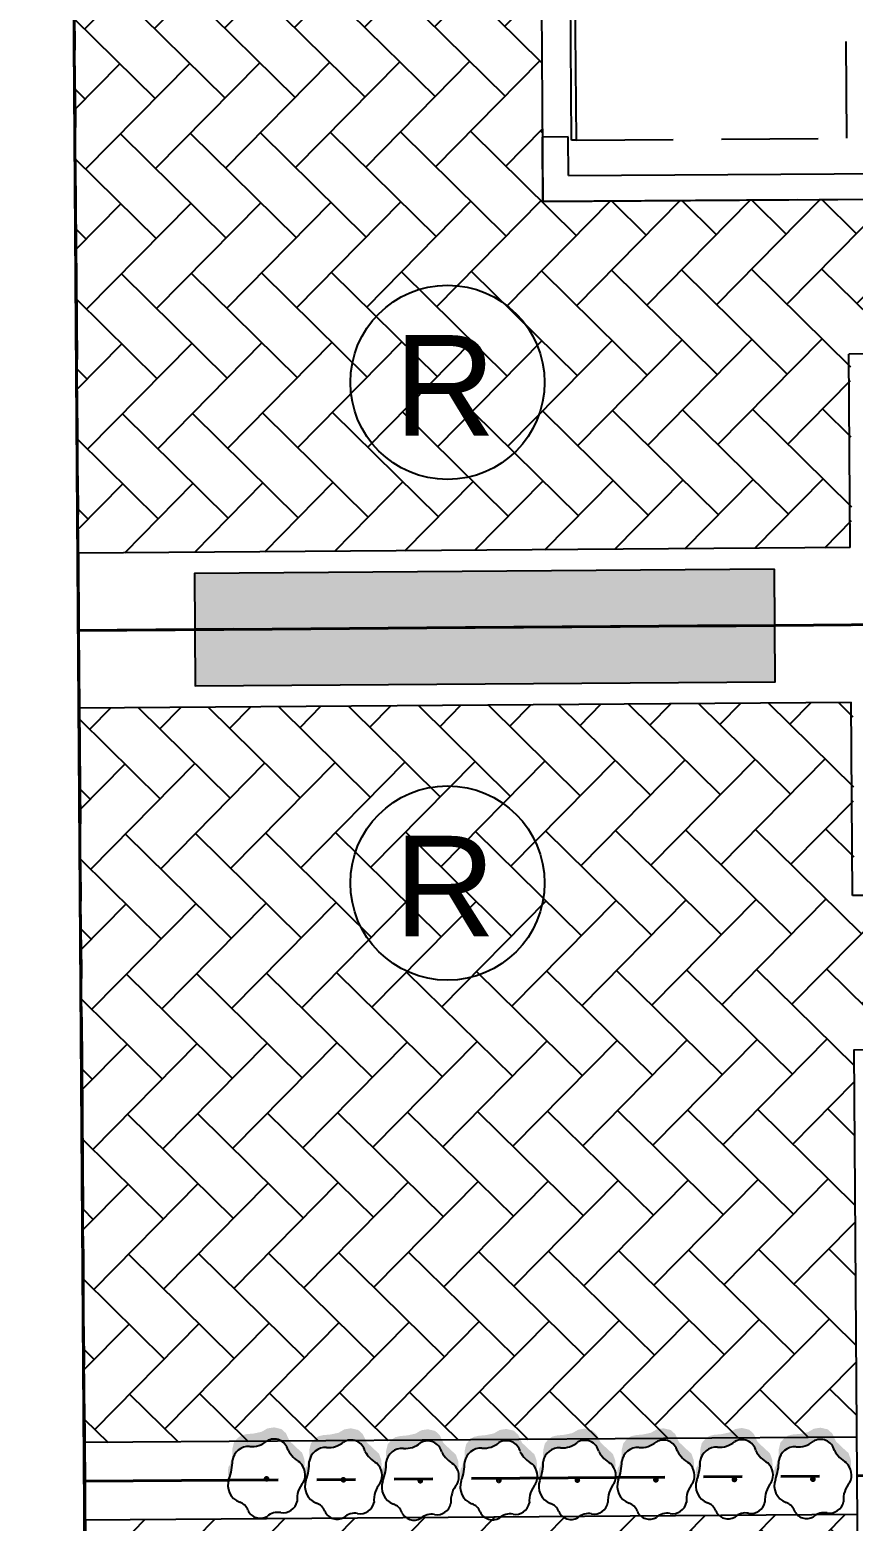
# Model space of a CAD drawing. Header units: feet. Extents: x 919634 to 928945, y 707022 to 708026.
# Drawn here: x 920989.51 to 921010.8, y 707163.43 to 707201.99 of the extents above; entities that cross this region are included whole.
import ezdxf
from ezdxf.enums import TextEntityAlignment as Align

# ---------------------------------------------------------------- set-up
doc = ezdxf.new("R2010")
doc.units = ezdxf.units.FT
doc.header["$LTSCALE"] = 20
doc.header["$MEASUREMENT"] = 0
doc.linetypes.add('Site Plan$0$HIDDEN2', pattern=[0.1875, 0.125, -0.0625])
doc.linetypes.add('Site Plan$0$PHANTOM2', pattern=[1.25, 0.625, -0.125, 0.125, -0.125, 0.125, -0.125])
for name, color, linetype in [('-u-site-xref', 7, 'Continuous'), ('Site Plan$0$-u-site-bldg_interior', 252, 'Continuous'), ('Site Plan$0$SP-BLDG-ROOF ABOVE', 4, 'Site Plan$0$HIDDEN2'), ('Site Plan$0$SP-LOT PAVERS', 254, 'Continuous'), ('Site Plan$0$SP-PARKING DESIGNATION', 254, 'Continuous'), ('x-RL TH6-LP Block$0$LK-SHRB-035M', 253, 'Continuous'), ('x-RL TH6-LP Block$0$LK-SHRB-TRNK', 253, 'Continuous'), ('x-RL TH6-LP Block$0$LP-PATT-SHAR', 253, 'Continuous'), ('x-RL TH6-LP Block$0$LP-SHAR-BRDR-CONT', 253, 'Continuous'), ('x-RL TH6-LP Block$0$LP-SHRB', 253, 'Continuous')]:
    doc.layers.add(name, color=color, linetype=linetype)
for name, color, linetype, lineweight in [('Site Plan$0$SP-CURB', 3, 'Continuous', 25), ('Site Plan$0$SP-LOT LINES', 252, 'Site Plan$0$PHANTOM2', 40), ('Site Plan$0$SP-SIDEWALK', 2, 'Continuous', 25), ('SP-BUILDING-FOOTPRINT', 1, 'Continuous', 25)]:
    doc.layers.add(name, color=color, linetype=linetype, lineweight=lineweight)
doc.layers.add('x-RL TH6-LP Block$0$LK-SHRB-SHAD', color=253, linetype='Continuous', plot=False)
doc.layers.get('-u-site-xref').off()
doc.styles.add('Site Plan$0$ARIAL', font='arial.ttf')

# ---------------------------------------------------------------- blocks, each defined once
blk = doc.blocks.new('Site Plan')
at = {"layer": 'Site Plan$0$SP-LOT PAVERS'}
h = blk.add_hatch(dxfattribs=at)
h.set_pattern_fill('AR-HBONE', color=256, scale=0.32, angle=-89.58178215)
h.paths.add_polyline_path([(921023.021, 707197.692), (921002.771, 707197.547), (921002.7, 707207.546), (920990.625, 707207.46), (920990.76, 707188.461), (921010.76, 707188.604), (921010.724, 707193.604), (921017.398, 707193.651), (921017.446, 707186.985), (921023.097, 707187.025)])
h = blk.add_hatch(dxfattribs=at)
h.set_pattern_fill('AR-HBONE', color=256, scale=0.32, angle=-89.58178215)
h.paths.add_polyline_path([(921010.788, 707184.608), (920990.789, 707184.461), (920990.925, 707165.461), (921010.885, 707165.604), (921010.813, 707175.604), (921031.063, 707175.748), (921030.987, 707186.415), (921026.653, 707186.384), (921026.701, 707179.717), (921010.824, 707179.604)])
h = blk.add_hatch(dxfattribs=at)
h.set_pattern_fill('AR-HBONE', color=256, scale=0.32, angle=-89.58178215)
h.paths.add_polyline_path([(921011.074, 707144.605), (920991.075, 707144.462), (920990.939, 707163.461), (921010.899, 707163.604), (921010.971, 707153.604), (921031.22, 707153.749), (921031.296, 707143.082), (921026.963, 707143.051), (921026.916, 707149.718), (921011.039, 707149.604)])
at = {"layer": 'Site Plan$0$-u-site-bldg_interior'}
for p, q in [((921003.518, 707199.136, 0), (921003.459, 707207.302, 0)), ((921003.643, 707199.136, 0), (921003.584, 707207.303, 0)), ((921003.434, 707199.218, 0), (921002.767, 707199.213, 0)), ((921002.779, 707197.547, 0), (921002.767, 707199.213, 0)), ((921003.441, 707198.218, 0), (921003.434, 707199.218, 0)), ((921003.643, 707199.136, 0), (921003.518, 707199.136, 0)), ((921003.441, 707198.218, 0), (921019.41, 707198.332, 0)), ((921002.779, 707197.547, 0), (921019.414, 707197.666, 0))]:
    blk.add_line(p, q, dxfattribs=at)
at = {"layer": 'Site Plan$0$SP-BLDG-ROOF ABOVE'}
for p, q in [((921010.635, 707199.186, 0), (921010.577, 707207.353, 0)), ((921003.643, 707199.136, 0), (921010.635, 707199.186, 0))]:
    blk.add_line(p, q, dxfattribs=at)
at = {"layer": 'Site Plan$0$SP-CURB'}
blk.add_line((920991.445, 707090.176), (920988.258, 707538.193), dxfattribs=at)
at = {"layer": 'Site Plan$0$SP-LOT LINES', "ltscale": 0.4, "elevation": 0}
for points in [[(921084.772, 707187.132), (921084.615, 707209.132), (920990.617, 707208.46), (920990.775, 707186.461)], [(921084.929, 707165.133), (921084.772, 707187.132), (920990.775, 707186.461), (920990.932, 707164.461)], [(921084.929, 707165.133), (921085.087, 707143.134), (920991.089, 707142.462), (920990.932, 707164.461)]]:
    blk.add_lwpolyline(points, close=True, dxfattribs=at)
at = {"layer": 'Site Plan$0$SP-PARKING DESIGNATION'}
for centre in [(921000.311, 707192.874), (921000.311, 707179.929)]:
    blk.add_circle(centre, 2.511, dxfattribs=at)
at = {"layer": 'Site Plan$0$SP-SIDEWALK'}
for p, q in [((920990.625, 707207.46, 0), (920990.76, 707188.461, 0)), ((921009.362, 707197.594, 0), (921002.779, 707197.547, 0)), ((921017.398, 707193.651, 0), (921010.685, 707193.603, 0)), ((921010.721, 707188.603, 0), (921010.685, 707193.603, 0)), ((921010.721, 707188.603, 0), (920990.76, 707188.461, 0)), ((920990.789, 707184.46, 0), (921010.749, 707184.607, 0)), ((921010.785, 707179.604, 0), (921010.749, 707184.607, 0)), ((920990.789, 707184.46, 0), (920990.925, 707165.461, 0)), ((921026.701, 707179.717, 0), (921010.785, 707179.604, 0)), ((921010.885, 707165.604, 0), (920990.925, 707165.461, 0)), ((921010.899, 707163.604, 0), (920990.939, 707163.461, 0)), ((920991.075, 707144.462, 0), (920990.939, 707163.461, 0))]:
    blk.add_line(p, q, dxfattribs=at)
at = {"layer": 'Site Plan$0$SP-PARKING DESIGNATION', "style": 'Site Plan$0$ARIAL'}
for p in [(921000.243, 707191.495, 0), (921000.243, 707178.55, 0)]:
    blk.add_text('R', height=2.6, dxfattribs=at).set_placement(p, align=Align.CENTER)
blk = doc.blocks.new('x-RL TH6-LP Block$0$SHRUB-LRG-003')
at = {"layer": 'x-RL TH6-LP Block$0$LK-SHRB-SHAD'}
blk.add_hatch(color=256, dxfattribs=at).paths.add_polyline_path([(0.582, 0.329), (0.547, 0.38), (0.489, 0.43), (0.401, 0.452), (0.321, 0.454), (0.286, 0.459), (0.256, 0.469), (0.249, 0.472), (0.189, 0.487), (0.159, 0.507), (0.119, 0.512), (0.102, 0.514), (0.072, 0.514), (0.007, 0.502), (0.083, 0.473, 0.064865), (0.248, 0.453, -0.006063), (0.253, 0.452), (0.256, 0.452), (0.259, 0.451, -0.129877), (0.359, 0.401), (0.368, 0.395), (0.413, 0.343), (0.418, 0.317, -0.111102), (0.432, 0.222, 0.003609), (0.432, 0.217), (0.442, 0.112, 0.012019), (0.446, 0.097), (0.483, 0.029), (0.497, 0.001, 0.007064), (0.503, -0.006, -0.048801), (0.518, -0.04), (0.525, -0.053), (0.525, -0.065, -0.097938), (0.525, -0.14), (0.525, -0.158), (0.516, -0.172, -0.107658), (0.471, -0.24), (0.458, -0.26), (0.371, -0.292), (0.269, -0.367), (0.214, -0.451), (0.144, -0.501), (0.186, -0.511), (0.259, -0.506), (0.345, -0.476), (0.411, -0.404), (0.5, -0.312), (0.607, -0.262), (0.662, -0.202), (0.685, -0.106), (0.672, -0.018), (0.627, 0.061), (0.605, 0.166), (0.597, 0.263)])
at = {"layer": 'x-RL TH6-LP Block$0$LK-SHRB-035M'}
for centre, radius, start, end in [((-0.084, 0.274), 0.241, 69.6603, 159.1137), ((0.242, 1.096), 0.643, 247.9485, 270.591), ((0.214, 0.237), 0.219, 356.1089, 80.9259), ((-0.344, 0.086), 0.18, 113.509, 209.6004), ((-0.487, 0.427), 0.191, 291.9961, 339.2866), ((0.747, 0.194), 0.316, 175.0254, 219.3558), ((-0.658, -0.144), 0.211, 348.5774, 41.8886), ((-0.265, -0.22), 0.189, 169.6437, 258.5101), ((0.337, -0.102), 0.192, 283.2701, 30.1865), ((0.586, -0.664), 0.429, 119.013, 149.3179), ((-0.277, -0.749), 0.345, 48.5313, 94.3414), ((0.054, -0.29), 0.225, 242.861, 316.3019)]:
    blk.add_arc(centre, radius, start, end, dxfattribs=at)
at = {"layer": 'x-RL TH6-LP Block$0$LK-SHRB-TRNK', "const_width": 0.0375}
blk.add_lwpolyline([(-0.019, 0, 1), (0.019, 0, 1)], format="xyb", close=True, dxfattribs=at)
blk = doc.blocks.new('x-RL TH6-LP Block', base_point=(1241.699, -21.829))
at = {"layer": 'x-RL TH6-LP Block$0$LP-PATT-SHAR'}
h = blk.add_hatch(dxfattribs=at)
h.set_pattern_fill('LAFX-C305-WIGGLENET', color=256, scale=0.45, pattern_type=2)
h.set_pattern_definition([(0.15127, (1333.077, 54.685917), (-4.544674689, 0.002246569), [0.045423, -1449.713102]), (0.16528, (1333.077, 53.785917), (-4.544674691, 0.002242502), [0.045306, -1345.18624]), (0.16643, (1333.077, 55.585917), (-4.544674685, 0.002255156), [0.044993, -1336.097256]), (0.4002, (1333.077, 56.485737), (-4.54467473, 0.00216747), [0.0451, -608.95834]), (1.2611, (1333.077, 57.42988), (-4.54467515, 0.000938), [0.04533, -204.51554]), (2.67865, (1329.70155, 53.8176), (-99.98159194, -4.57199724), [0.22624, -195.40602]), (2.67865, (1329.70123, 55.6176), (-99.9815919, -4.5719972), [0.22624, -195.40602]), (2.7831, (1329.92763, 54.64191), (-95.4389221, -4.52867516), [0.22634, -186.32687]), (2.7831, (1329.92731, 56.44191), (-95.4389221, -4.5286752), [0.22634, -186.32687]), (2.7831, (1329.92754, 52.84239), (-95.43892206, -4.52867516), [0.22634, -186.32687]), (2.82173, (1332.401505, 52.919465), (-186.33066624, -9.1094306), [0.22639, -277.3338]), (2.82173, (1332.401595, 54.71899), (-186.33066624, -9.1094306), [0.22639, -277.3338]), (2.8217, (1332.40128, 56.51899), (-186.33066624, -9.1094306), [0.22639, -277.3338]), (2.8386, (1331.5011, 55.6193), (-4.544675, 0.0018657), [0.2264, -90.78062]), (2.8386, (1331.50141, 53.8193), (-4.544675, 0.0018657), [0.2264, -90.78062]), (2.8406, (1330.82754, 53.74092), (-4.544675, 0.0017098), [0.2264, -90.78064]), (2.8406, (1330.82722, 55.54092), (-4.544675, 0.0017098), [0.2264, -90.78064]), (2.842, (1328.8016, 54.71967), (-4.544675, 0.001598), [0.22637, -90.78066]), (2.842, (1328.80128, 56.51967), (-4.544675, 0.001598), [0.22637, -90.78066]), (2.842, (1328.8015, 52.92013), (-4.544675, 0.001598), [0.22637, -90.78066]), (2.8426, (1331.72754, 52.84123), (-4.544675, 0.0015514), [0.2264, -90.78062]), (2.8426, (1331.72767, 54.64078), (-4.544675, 0.0015514), [0.2264, -90.78062]), (2.8426, (1331.72731, 56.44078), (-4.544675, 0.0015514), [0.2264, -90.78062]), (2.8449, (1329.02758, 53.74105), (-4.544675, 0.00137), [0.22637, -90.78066]), (2.8449, (1329.02726, 55.54105), (-4.544675, 0.00137), [0.22637, -90.78066]), (2.8476, (1330.6015, 54.71953), (-4.544675, 0.0011526), [0.2264, -90.78063]), (2.8476, (1330.6012, 56.51953), (-4.544675, 0.0011526), [0.2264, -90.78063]), (2.8476, (1330.60141, 52.91998), (-4.544675, 0.0011526), [0.2264, -90.78063]), (2.848, (1332.62758, 53.74056), (-4.544675, 0.0011286), [0.22642, -90.78061]), (2.848, (1332.62727, 55.54056), (-4.544675, 0.0011286), [0.22642, -90.78061]), (8.04943, (1329.47754, 53.78592), (-322.65377473, -45.57165474), [0.22624, -357.76551]), (8.04943, (1329.477225, 55.58592), (-322.65377473, -45.57165474), [0.22624, -357.76551]), (8.3627, (1330.15371, 54.65293), (-31.8129195, -4.542934), [0.22634, -155.95423]), (8.3627, (1330.15362, 52.85338), (-31.8129195, -4.542934), [0.22634, -155.95423]), (8.3627, (1330.1534, 56.45293), (-31.8129195, -4.542934), [0.22634, -155.95423]), (8.47866, (1332.17758, 52.88609), (-122.7036183, -18.1947684), [0.22639, -215.72898]), (8.47866, (1332.17767, 54.6856), (-122.7036183, -18.1947684), [0.22639, -215.72898]), (8.4787, (1332.17736, 56.4856), (-122.7036183, -18.1947684), [0.22639, -215.72898]), (8.5294, (1331.27754, 53.78574), (-31.812779, -4.5439182), [0.2264, -91.68379]), (8.5294, (1331.27722, 55.58574), (-31.812779, -4.5439182), [0.2264, -91.68379]), (8.5353, (1331.05362, 53.75212), (-31.812311, -4.5471928), [0.2264, -91.6838]), (8.5353, (1331.0533, 55.55212), (-31.812311, -4.5471928), [0.2264, -91.6838]), (8.5395, (1328.57764, 52.8865), (-31.811976, -4.5495368), [0.22635, -91.68383]), (8.5395, (1328.57774, 54.68623), (-31.811976, -4.5495368), [0.22635, -91.68383]), (8.5395, (1328.57742, 56.48623), (-31.811976, -4.5495368), [0.22635, -91.68383]), (8.5413, (1331.9538, 54.65199), (-31.8118354, -4.5505196), [0.2264, -91.68379]), (8.5413, (1331.9537, 52.85246), (-31.8118354, -4.5505196), [0.2264, -91.68379]), (8.5413, (1331.95348, 56.45199), (-31.8118354, -4.5505196), [0.2264, -91.68379]), (8.5481, (1329.25366, 53.7523), (-31.81129, -4.5543307), [0.22637, -91.68382]), (8.5481, (1329.25335, 55.5523), (-31.81129, -4.5543307), [0.22637, -91.68382]), (8.5564, (1330.37731, 56.48583), (-31.8106363, -4.558894), [0.2264, -91.6838]), (8.5564, (1330.37754, 52.8863), (-31.8106363, -4.558894), [0.2264, -91.6838]), (8.5564, (1330.37763, 54.68583), (-31.8106363, -4.558894), [0.2264, -91.6838]), (8.5573, (1332.85375, 53.7518), (-31.8105644, -4.559396), [0.22642, -91.68378]), (8.5573, (1332.85344, 55.5518), (-31.8105644, -4.559396), [0.22642, -91.68378]), (81.43896, (1333.077, 52.88551), (13.5970554, 90.891218), [0.22651, -243.34928]), (81.43896, (1329.477, 52.88551), (13.5970554, 90.891218), [0.22651, -243.34928]), (81.43896, (1331.277, 52.88551), (13.5970554, 90.891218), [0.22651, -243.34928]), (81.4478, (1332.177, 55.58583), (4.5561628, 31.8083446), [0.22636, -91.67627]), (81.4478, (1330.377, 55.58583), (4.5561628, 31.8083446), [0.22636, -91.67627]), (81.469, (1331.277, 54.68592), (4.5444463, 31.8100206), [0.2264, -91.67624]), (81.469, (1329.477, 54.68592), (4.5444463, 31.8100206), [0.2264, -91.67624]), (81.469, (1333.077, 54.68592), (4.5444463, 31.8100206), [0.2264, -91.67624]), (81.5066, (1332.14356, 57.16164), (18.22490276, 122.68881336), [0.22634, -215.71125]), (81.5066, (1330.34356, 57.16164), (18.22490276, 122.68881336), [0.22634, -215.71125]), (81.5253, (1332.14365, 55.36191), (18.1848564, 122.6947554), [0.22637, -215.71121]), (81.5253, (1330.34365, 55.36191), (18.1848564, 122.6947554), [0.22637, -215.71121]), (81.5527, (1332.14374, 53.56186), (4.5555522, 31.808432), [0.22644, -123.8086]), (81.5527, (1330.34374, 53.56186), (4.5555522, 31.808432), [0.22644, -123.8086]), (81.5998, (1332.177, 53.78583), (4.5294078, 31.8121654), [0.22635, -123.8087]), (81.5998, (1330.377, 53.78583), (4.5294078, 31.8121654), [0.22635, -123.8087]), (81.82755, (1329.444825, 54.461952), (4.53006705, 31.812071525), [0.226278, -541.536423]), (81.82755, (1333.044825, 54.461952), (4.53006705, 31.812071525), [0.226278, -541.536423]), (81.82755, (1331.244825, 54.461952), (4.53006705, 31.812071525), [0.226278, -541.536423]), (81.8507, (1333.0449, 56.2618), (0.00147, 4.544284), [0.2262, -31.9068]), (81.8507, (1331.2449, 56.2618), (0.00147, 4.544284), [0.2262, -31.9068]), (81.8507, (1329.4449, 56.2618), (0.00147, 4.544284), [0.2262, -31.9068]), (81.9351, (1331.277, 56.48574), (50.1678331, 354.4292261), [0.22619, -389.86889]), (81.9351, (1329.477, 56.48574), (50.1678331, 354.4292261), [0.22619, -389.86889]), (81.9351, (1333.077, 56.48574), (50.1678331, 354.4292261), [0.22619, -389.86889]), (87.1463, (1333.11061, 53.1095), (-0.0007114, 4.544284), [0.2265, -90.77273]), (87.1463, (1329.5107, 53.1095), (-0.0007114, 4.544284), [0.2265, -90.77273]), (87.1463, (1331.3107, 53.1095), (-0.0007114, 4.544284), [0.2265, -90.77273]), (87.1493, (1330.41066, 55.80966), (-0.0009457, 4.544284), [0.22636, -90.77288]), (87.1493, (1332.21066, 55.80966), (-0.0009457, 4.544284), [0.22636, -90.77288]), (87.1563, (1333.11061, 54.90984), (-0.0015037, 4.5442837), [0.2264, -90.77284]), (87.1563, (1331.31057, 54.90984), (-0.0015037, 4.5442837), [0.2264, -90.77284]), (87.1563, (1329.51057, 54.90984), (-0.0015037, 4.5442837), [0.2264, -90.77284]), (87.16885, (1332.132405, 56.9356), (9.13925797, 186.3132019), [0.22634, -277.31007]), (87.16885, (1330.332405, 56.9356), (9.13925797, 186.3132019), [0.22634, -277.31007]), (87.1751, (1332.132495, 55.13583), (9.11898718, 186.31419513), [0.22637, -277.31004]), (87.1751, (1330.332495, 55.13583), (9.11898718, 186.31419513), [0.22637, -277.31004]), (87.18424, (1332.13263, 53.33569), (4.5826769, 95.4281463), [0.22644, -186.31078]), (87.18424, (1330.33263, 53.33569), (4.5826769, 95.4281463), [0.22644, -186.31078]), (87.1999, (1332.21007, 54.00975), (4.55653304, 95.4293982), [0.22635, -186.31087]), (87.1999, (1330.41007, 54.00975), (4.55653304, 95.4293982), [0.22635, -186.31087]), (87.2758, (1331.23407, 54.23592), (-0.00019, 4.544284), [0.22628, -95.31184]), (87.2758, (1329.43407, 54.23592), (-0.00019, 4.544284), [0.22628, -95.31184]), (87.2758, (1333.03407, 54.23592), (-0.00019, 4.544284), [0.22628, -95.31184]), (87.2836, (1331.2342, 56.03583), (-0.000801, 4.544284), [0.22621, -95.3119]), (87.2836, (1329.4342, 56.03583), (-0.000801, 4.544284), [0.22621, -95.3119]), (87.2836, (1333.0342, 56.03583), (-0.000801, 4.544284), [0.22621, -95.3119]), (87.3117, (1331.30872, 56.70966), (4.588425, 99.9722492), [0.22619, -195.38931]), (87.3117, (1329.50872, 56.70966), (4.588425, 99.9722492), [0.22619, -195.38931]), (87.3117, (1333.10881, 56.70966), (4.588425, 99.9722492), [0.22619, -195.38931]), (89.2177, (1332.177, 57.38533), (-0.0019605, 4.54428356), [0.04488, -322.63129]), (89.30195, (1331.277, 57.38533), (-0.00216026, 4.54428347), [0.04498, -358.98222]), (89.3052, (1329.477, 57.38533), (-0.00169872, 4.54428367), [0.045193, -363.52593]), (89.3071, (1330.377, 57.38533), (-0.0018484, 4.5442836), [0.04509, -363.526033]), (90.10604, (1333.07709, 57.385332), (-0.002258295, -4.544283422), [0.044299, -1935.826012]), (92.6883, (1333.11916, 56.9356), (4.588425, -99.9722492), [0.22619, -195.38931]), (92.6883, (1331.31934, 56.9356), (4.588425, -99.9722492), [0.22619, -195.38931]), (92.6883, (1329.51934, 56.9356), (4.588425, -99.9722492), [0.22619, -195.38931]), (92.7164, (1333.04491, 55.80988), (-0.000801, -4.544284), [0.22621, -95.3119]), (92.7164, (1329.44491, 55.80988), (-0.000801, -4.544284), [0.22621, -95.3119]), (92.7164, (1331.24491, 55.80988), (-0.000801, -4.544284), [0.22621, -95.3119]), (92.7242, (1333.04482, 54.00993), (-0.00019, -4.544284), [0.22628, -95.31184]), (92.7242, (1331.24482, 54.00993), (-0.00019, -4.544284), [0.22628, -95.31184]), (92.7242, (1329.44482, 54.00993), (-0.00019, -4.544284), [0.22628, -95.31184]), (92.8001, (1332.2211, 54.23583), (4.55653304, -95.4293982), [0.22635, -186.31087]), (92.8001, (1330.4211, 54.23583), (4.55653304, -95.4293982), [0.22635, -186.31087]), (92.81576, (1332.14374, 53.1095), (4.5826769, -95.4281463), [0.22644, -186.31078]), (92.81576, (1330.34374, 53.1095), (4.5826769, -95.4281463), [0.22644, -186.31078]), (92.8249, (1332.143655, 54.90975), (9.11898718, -186.31419513), [0.22637, -277.31004]), (92.8249, (1330.343655, 54.90975), (9.11898718, -186.31419513), [0.22637, -277.31004]), (92.83115, (1332.143565, 56.70952), (9.13925797, -186.3132019), [0.22634, -277.31007]), (92.83115, (1330.343565, 56.70952), (9.13925797, -186.3132019), [0.22634, -277.31007]), (92.8437, (1331.32182, 55.13592), (-0.0015037, -4.5442837), [0.2264, -90.77284]), (92.8437, (1329.52182, 55.13592), (-0.0015037, -4.5442837), [0.2264, -90.77284]), (92.8437, (1333.12186, 55.13592), (-0.0015037, -4.5442837), [0.2264, -90.77284]), (92.8507, (1332.2219, 56.03574), (-0.0009457, -4.544284), [0.22636, -90.77288]), (92.8507, (1330.4219, 56.03574), (-0.0009457, -4.544284), [0.22636, -90.77288]), (92.8537, (1331.322, 53.33574), (-0.0007114, -4.544284), [0.2265, -90.77273]), (92.8537, (1329.522, 53.33574), (-0.0007114, -4.544284), [0.2265, -90.77273]), (92.8537, (1333.12186, 53.33574), (-0.0007114, -4.544284), [0.2265, -90.77273]), (98.0649, (1333.108815, 57.16155), (50.1678331, -354.4292261), [0.22619, -389.86889]), (98.0649, (1331.308725, 57.16155), (50.1678331, -354.4292261), [0.22619, -389.86889]), (98.0649, (1329.508725, 57.16155), (50.1678331, -354.4292261), [0.22619, -389.86889]), (98.1493, (1329.477, 55.5859), (0.00147, -4.544284), [0.2262, -31.9068]), (98.1493, (1333.077, 55.5859), (0.00147, -4.544284), [0.2262, -31.9068]), (98.1493, (1331.277, 55.5859), (0.00147, -4.544284), [0.2262, -31.9068]), (98.17245, (1333.077, 53.785917), (4.53006705, -31.812071525), [0.226278, -541.536423]), (98.17245, (1331.277, 53.785917), (4.53006705, -31.812071525), [0.226278, -541.536423]), (98.17245, (1329.477, 53.785917), (4.53006705, -31.812071525), [0.226278, -541.536423]), (98.4002, (1332.21007, 54.4619), (4.5294078, -31.8121654), [0.22635, -123.8087]), (98.4002, (1330.41007, 54.4619), (4.5294078, -31.8121654), [0.22635, -123.8087]), (98.4473, (1332.177, 52.88551), (4.5555522, -31.808432), [0.22644, -123.8086]), (98.4473, (1330.377, 52.88551), (4.5555522, -31.808432), [0.22644, -123.8086]), (98.47474, (1332.177, 54.68583), (18.1848564, -122.6947554), [0.22637, -215.71121]), (98.47474, (1330.377, 54.68583), (18.1848564, -122.6947554), [0.22637, -215.71121]), (98.4934, (1330.377, 56.48569), (18.22490276, -122.68881336), [0.22634, -215.71125]), (98.4934, (1332.177, 56.48569), (18.22490276, -122.68881336), [0.22634, -215.71125]), (98.531, (1331.31057, 55.36204), (4.5444463, -31.8100206), [0.2264, -91.67624]), (98.531, (1329.51057, 55.36204), (4.5444463, -31.8100206), [0.2264, -91.67624]), (98.531, (1333.11061, 55.36204), (4.5444463, -31.8100206), [0.2264, -91.67624]), (98.5522, (1330.41066, 56.26182), (4.5561628, -31.8083446), [0.22636, -91.67627]), (98.5522, (1332.21066, 56.26182), (4.5561628, -31.8083446), [0.22636, -91.67627]), (98.56104, (1331.310705, 53.56195), (13.5970554, -90.891218), [0.22651, -243.34928]), (98.56104, (1329.510705, 53.56195), (13.5970554, -90.891218), [0.22651, -243.34928]), (98.56104, (1333.110615, 53.56195), (13.5970554, -90.891218), [0.22651, -243.34928]), (171.4293, (1332.401145, 55.5519), (-90.896397, 13.61355544), [0.22642, -243.369404]), (171.4293, (1332.40146, 53.7519), (-90.896397, 13.61355544), [0.22642, -243.369404]), (171.4302, (1331.277315, 56.48574), (-90.89661187, 13.6121208), [0.2264, -243.36942]), (171.4302, (1331.27754, 52.88619), (-90.89661187, 13.6121208), [0.226404, -243.36942]), (171.4302, (1331.27763, 54.68574), (-90.89661187, 13.6121208), [0.226404, -243.36942]), (171.4384, (1328.80117, 55.55235), (-90.8985636, 13.59908163), [0.22637, -243.36945]), (171.4384, (1328.80148, 53.75235), (-90.8985636, 13.59908163), [0.22637, -243.36945]), (171.4453, (1331.5012, 56.45203), (-31.8107647, 4.557998), [0.2264, -91.68379]), (171.4453, (1331.5015, 54.65203), (-31.8107647, 4.5579982), [0.2264, -91.68379]), (171.4453, (1331.50141, 52.85251), (-31.8107647, 4.5579982), [0.2264, -91.68379]), (171.447, (1329.47763, 54.68592), (-31.8109055, 4.5570154), [0.22637, -91.68383]), (171.447, (1329.47754, 52.8864), (-31.8109055, 4.5570154), [0.22637, -91.68383]), (171.447, (1329.47731, 56.48592), (-31.8109055, 4.5570154), [0.22637, -91.68383]), (171.4512, (1330.6011, 55.55217), (-31.811241, 4.5546715), [0.2264, -91.6838]), (171.4512, (1330.60141, 53.75217), (-31.8112412, 4.5546715), [0.2264, -91.6838]), (171.4571, (1332.17727, 55.5856), (-31.81171, 4.551397), [0.2264, -91.68379]), (171.4571, (1332.17758, 53.7856), (-31.8117098, 4.551397), [0.2264, -91.68379]), (171.5079, (1333.07731, 56.48551), (-122.6993375, 18.2236145), [0.22639, -215.72898]), (171.5079, (1333.07776, 54.68551), (-122.6993375, 18.2236145), [0.22639, -215.72898]), (171.5079, (1333.07776, 52.88598), (-122.6993375, 18.2236145), [0.22639, -215.72898]), (171.6238, (1329.70123, 56.45298), (-31.8118506, 4.5504129), [0.22634, -155.95423]), (171.6238, (1329.70155, 54.65298), (-31.8118506, 4.5504129), [0.22634, -155.95423]), (171.6238, (1329.70146, 52.85343), (-31.8118506, 4.5504129), [0.22634, -155.95423]), (171.9371, (1330.37754, 53.78583), (-354.4603112, 50.15955456), [0.22624, -389.90111]), (171.9371, (1330.377225, 55.58583), (-354.4603112, 50.15955456), [0.22624, -389.90111]), (177.1386, (1332.62727, 55.54056), (-4.5446752, -6.02e-05), [0.22642, -90.78061]), (177.1386, (1332.62758, 53.74056), (-4.5446752, -6.02e-05), [0.22642, -90.78061]), (177.1389, (1331.05375, 54.71944), (-4.5446752, -8.4e-05), [0.2264, -90.78063]), (177.1389, (1331.05366, 52.91993), (-4.5446752, -8.4e-05), [0.2264, -90.78063]), (177.139, (1331.05344, 56.51944), (-4.5446752, -8.4e-05), [0.2264, -90.78063]), (177.1416, (1329.02758, 53.74105), (-4.5446752, -0.0003014), [0.22637, -90.78066]), (177.1416, (1329.02726, 55.54105), (-4.5446752, -0.0003014), [0.22637, -90.78066]), (177.144, (1331.72754, 52.84123), (-4.5446752, -0.000483), [0.2264, -90.78062]), (177.144, (1331.72731, 56.44078), (-4.5446752, -0.000483), [0.2264, -90.78062]), (177.144, (1331.72767, 54.64078), (-4.5446752, -0.000483), [0.2264, -90.78062]), (177.1445, (1329.25344, 56.51962), (-4.5446752, -0.0005297), [0.22637, -90.78066]), (177.1445, (1329.2538, 54.71962), (-4.5446752, -0.0005297), [0.22637, -90.78066]), (177.1445, (1329.25366, 52.92007), (-4.5446752, -0.0005297), [0.22637, -90.78066]), (177.146, (1330.82722, 55.54092), (-4.5446752, -0.0006414), [0.2264, -90.78064]), (177.146, (1330.82754, 53.74092), (-4.5446752, -0.0006414), [0.2264, -90.78064]), (177.1479, (1331.95335, 55.61926), (-4.544675, -0.0007973), [0.2264, -90.78062]), (177.1479, (1331.95366, 53.81926), (-4.5446752, -0.0007973), [0.2264, -90.78062]), (177.1648, (1332.85375, 52.91942), (-4.5446747, -0.0021384), [0.2264, -90.78064]), (177.1648, (1332.85353, 56.51895), (-4.5446747, -0.0021384), [0.2264, -90.78064]), (177.1648, (1332.85384, 54.71895), (-4.5446747, -0.0021384), [0.2264, -90.78064]), (177.2034, (1329.92731, 56.44191), (-95.4378548, 4.5511119), [0.22634, -186.32687]), (177.2034, (1329.92763, 54.64191), (-95.4378548, 4.5511119), [0.22634, -186.32687]), (177.2034, (1329.92754, 52.84239), (-95.4378548, 4.5511119), [0.22634, -186.32687]), (177.3079, (1330.153215, 55.61755), (-195.41967254, 9.1178269), [0.22624, -290.95229]), (177.3079, (1330.15353, 53.81755), (-195.41967254, 9.1178269), [0.22624, -290.95229])])
h.paths.add_polyline_path([(1331.488, 54.17), (1331.488, 69.167), (1328.577, 69.167), (1328.577, 54.171)])
at = {"layer": 'x-RL TH6-LP Block$0$LP-SHAR-BRDR-CONT'}
blk.add_lwpolyline([(1331.488, 54.17), (1331.488, 69.167), (1328.577, 69.167), (1328.577, 54.171)], close=True, dxfattribs=at)
at = {"layer": 'x-RL TH6-LP Block$0$LP-SHRB', "xscale": 1.941173180313067, "yscale": 1.941173180313067}
for p, zscale in [((1308.065, 67.471), 1.941173180313067), ((1308.026, 65.483), 1.941173180313067), ((1307.988, 63.496), 2.426466475391333), ((1307.981, 61.466), 2.426466475391333), ((1307.975, 59.436), 2.426466475391333), ((1307.968, 57.406), 2.426466475391333), ((1307.962, 55.376), 2.426466475391333), ((1307.955, 53.346), 2.426466475391333)]:
    blk.add_blockref('x-RL TH6-LP Block$0$SHRUB-LRG-003', p, dxfattribs=dict(at, zscale=zscale))

msp = doc.modelspace()

# ---------------------------------------------------------------- block references
at = {"layer": '-u-site-xref'}
msp.add_blockref('Site Plan', (0, 0), dxfattribs=at)

# ---------------------------------------------------------------- next in the draw order: linework, layer by layer
at = {"layer": 'SP-BUILDING-FOOTPRINT', "elevation": 0}
msp.add_lwpolyline([(921002.698, 707208.88), (921002.779, 707197.547), (921023.029, 707197.692), (921023.11, 707186.359), (921030.987, 707186.415), (921031.063, 707175.748), (921010.813, 707175.604), (921010.971, 707153.604), (921031.22, 707153.749), (921031.296, 707143.082), (921023.412, 707143.026), (921023.5, 707131.693), (921003.251, 707131.548), (921003.332, 707120.215)], dxfattribs=at)

# ---------------------------------------------------------------- next in the draw order: block references
at = {"layer": '-u-site-xref', "rotation": 90.41058567531952}
msp.add_blockref('x-RL TH6-LP Block', (921085.406, 707098.801, 0), dxfattribs=at)

doc.saveas('drawing.dxf')
